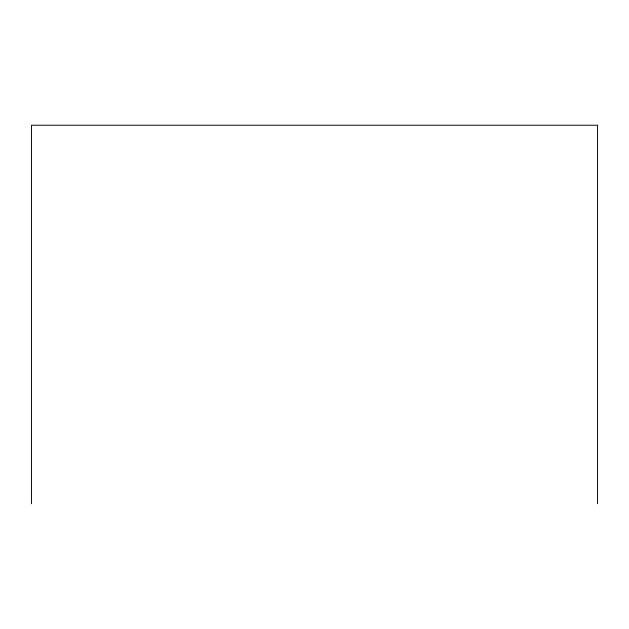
<?xml version="1.0" encoding="UTF-8"?>
<svg xmlns="http://www.w3.org/2000/svg" width="629" height="629" viewBox="0 0 629 629"><rect width="100%" height="100%" fill="white"/><g stroke="black" fill="none" stroke-linecap="round" stroke-linejoin="round"><path stroke-width="0.94" d="M597.55 503.774L597.55 125.226L31.45 125.226L31.45 503.774"/></g></svg>
